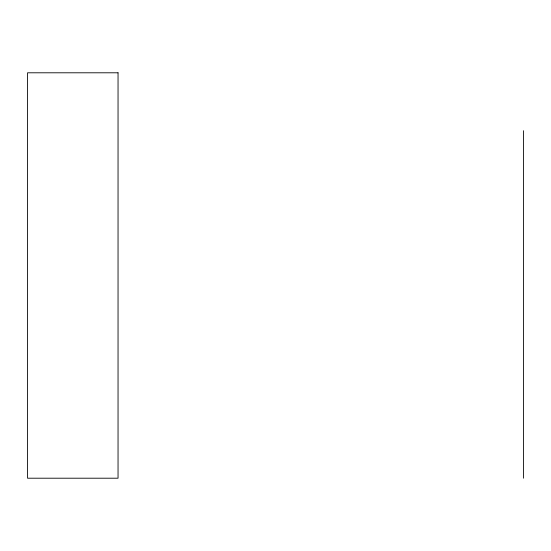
<?xml version="1.0" encoding="UTF-8"?>
<svg xmlns="http://www.w3.org/2000/svg" width="551" height="551" viewBox="0 0 551 551"><rect width="100%" height="100%" fill="white"/><g stroke="black" fill="none" stroke-linecap="round" stroke-linejoin="round"><path stroke-width="0.83" d="M523.45 130.711L523.45 478.206M118.045 72.794L27.55 72.794L27.55 478.206L118.045 478.206L118.045 72.794"/></g></svg>
